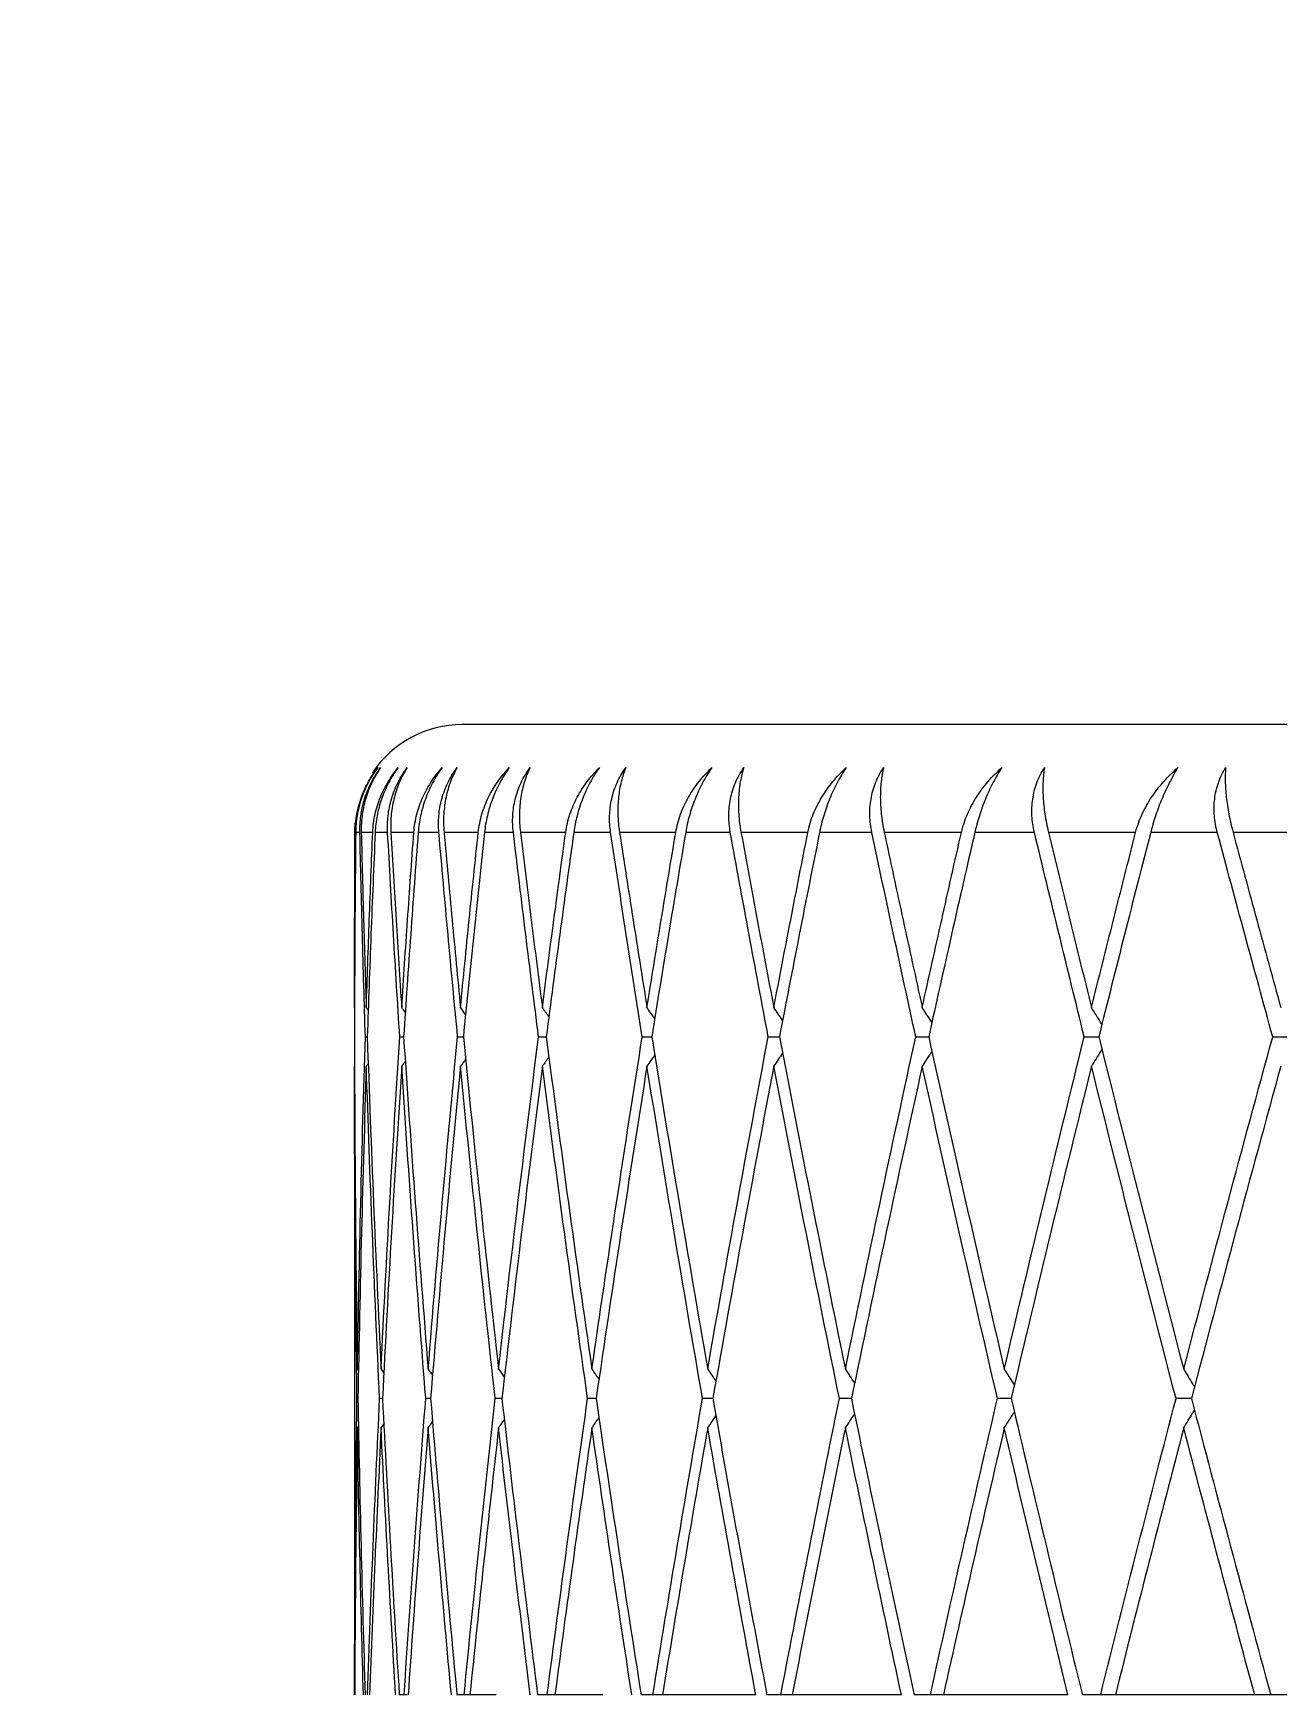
# Model space of a CAD drawing. Extents: x 1661 to 2451, y 0 to 579.
# Drawn here: x 2143.16 to 2148.93, y 273.28 to 280.99 of the extents above; entities that cross this region are included whole.
import ezdxf

# ---------------------------------------------------------------- set-up
doc = ezdxf.new("R2010")
doc.units = 0
doc.header["$LTSCALE"] = 10
doc.header["$MEASUREMENT"] = 0
doc.header["$PDMODE"] = 3
doc.header["$PDSIZE"] = -10
doc.layers.get('0').update_dxf_attribs({"linetype": 'CONTINUOUS'})
doc.layers.get('DEFPOINTS').update_dxf_attribs({"linetype": 'CONTINUOUS'})
doc.layers.add('1', color=7, linetype='CONTINUOUS')
doc.styles.add('Daelim Dimension', font='NanumGothic.ttf')
doc.dimstyles.new('DEFAULT', dxfattribs={"dimscale": 2, "dimtxt": 2, "dimasz": 2, "dimexe": 0, "dimexo": 2, "dimgap": 1, "dimtad": 1, "dimdec": 0, "dimzin": 9, "dimdsep": 46, "dimtxsty": 'Daelim Dimension', "dimcen": 0.5, "dimclrd": 5, "dimclre": 5, "dimclrt": 256, "dimadec": 1, "dimazin": 0, "dimtfac": 1, "dimtdec": 0, "dimtix": 1, "dimtmove": 0, "dimatfit": 3, "dimfxl": 1, "dimtolj": 1, "dimtzin": 1, "dimlwd": 9, "dimlwe": 9, "dimarcsym": 0})

# ---------------------------------------------------------------- blocks, each defined once
blk = doc.blocks.new('*D1')
at = {"color": 5, "lineweight": 9, "ltscale": 0.5, "transparency": 16777216}
for p, q in [((2146.9886, 470.7637), (1973.3175, 470.7637)), ((1975.3175, 466.7637), (1975.3175, 277.2806)), ((2140.6495, 273.2806), (1973.3175, 273.2806))]:
    blk.add_line(p, q, dxfattribs=at)
at = {"color": 5, "ltscale": 0.5, "transparency": 16777216}
for points in [[(1974.6508, 466.7637), (1975.9842, 466.7637), (1975.3175, 470.7637)], [(1974.6508, 277.2806), (1975.9842, 277.2806), (1975.3175, 273.2806)]]:
    blk.add_solid(points, dxfattribs=at)
at = {"layer": 'DEFPOINTS', "color": 0, "ltscale": 0.5, "transparency": 16777216}
for p in [(2150.9886, 470.7637), (1975.3175, 273.2806), (2144.6495, 273.2806)]:
    blk.add_point(p, dxfattribs=at)
at = {"color": 7, "ltscale": 0.5, "transparency": 16777216, "insert": (1967.874, 372.0221), "char_height": 10, "attachment_point": 5, "rotation": 90, "style": 'Daelim Dimension'}
blk.add_mtext('\\A1;197', dxfattribs=at)
blk = doc.blocks.new('*D2')
at = {"color": 5, "lineweight": 9, "ltscale": 0.5, "transparency": 16777216}
for p, q in [((2027.1529, 387.9396), (2027.1529, 224.6774)), ((2167.1495, 249.972), (2167.1495, 224.6774)), ((2031.1529, 226.6774), (2163.1495, 226.6774))]:
    blk.add_line(p, q, dxfattribs=at)
at = {"color": 5, "ltscale": 0.5, "transparency": 16777216}
for points in [[(2031.1529, 227.3441), (2031.1529, 226.0107), (2027.1529, 226.6774)], [(2163.1495, 227.3441), (2163.1495, 226.0107), (2167.1495, 226.6774)]]:
    blk.add_solid(points, dxfattribs=at)
at = {"layer": 'DEFPOINTS', "color": 0, "ltscale": 0.5, "transparency": 16777216}
for p in [(2027.1529, 391.9396), (2167.1495, 253.972), (2167.1495, 226.6774)]:
    blk.add_point(p, dxfattribs=at)
at = {"color": 7, "ltscale": 0.5, "transparency": 16777216, "insert": (2097.1512, 234.0851), "char_height": 10, "attachment_point": 5, "style": 'Daelim Dimension'}
blk.add_mtext('\\A1;140', dxfattribs=at)
blk = doc.blocks.new('*D5')
at = {"color": 5, "lineweight": 9, "ltscale": 0.5, "transparency": 16777216}
for p, q in [((2023.1528, 391.9396), (1994.9183, 391.9396)), ((1996.9183, 387.9396), (1996.9183, 277.2806)), ((2140.6495, 273.2806), (1994.9183, 273.2806))]:
    blk.add_line(p, q, dxfattribs=at)
at = {"color": 5, "ltscale": 0.5, "transparency": 16777216}
for points in [[(1996.2517, 387.9396), (1997.585, 387.9396), (1996.9183, 391.9396)], [(1996.2517, 277.2806), (1997.585, 277.2806), (1996.9183, 273.2806)]]:
    blk.add_solid(points, dxfattribs=at)
at = {"layer": 'DEFPOINTS', "color": 0, "ltscale": 0.5, "transparency": 16777216}
for p in [(2027.1528, 391.9396), (1996.9183, 273.2806), (2144.6495, 273.2806)]:
    blk.add_point(p, dxfattribs=at)
at = {"color": 7, "ltscale": 0.5, "transparency": 16777216, "insert": (1989.4748, 332.6101), "char_height": 10, "attachment_point": 5, "rotation": 90, "style": 'Daelim Dimension'}
blk.add_mtext('\\A1;119', dxfattribs=at)
blk = doc.blocks.new('*D6')
at = {"color": 5, "lineweight": 9, "ltscale": 0.5, "transparency": 16777216}
for p, q in [((2140.6495, 273.2806), (1973.3175, 273.2806)), ((1975.3175, 99.9618), (1975.3175, 269.2806)), ((2149.2945, 95.9618), (1973.3175, 95.9618))]:
    blk.add_line(p, q, dxfattribs=at)
at = {"color": 5, "ltscale": 0.5, "transparency": 16777216}
for points in [[(1974.6508, 269.2806), (1975.9842, 269.2806), (1975.3175, 273.2806)], [(1974.6508, 99.9618), (1975.9842, 99.9618), (1975.3175, 95.9618)]]:
    blk.add_solid(points, dxfattribs=at)
at = {"layer": 'DEFPOINTS', "color": 0, "ltscale": 0.5, "transparency": 16777216}
for p in [(1975.3175, 273.2806), (2144.6495, 273.2806), (2153.2945, 95.9618)]:
    blk.add_point(p, dxfattribs=at)
at = {"color": 7, "ltscale": 0.5, "transparency": 16777216, "insert": (1967.874, 184.6212), "char_height": 10, "attachment_point": 5, "rotation": 90, "style": 'Daelim Dimension'}
blk.add_mtext('\\A1;480', dxfattribs=at)

msp = doc.modelspace()

# ---------------------------------------------------------------- linework, layer by layer
at = {"layer": '1', "color": 7, "linetype": 'Continuous', "lineweight": 18}
for p, q in [((2189.1495, 277.7806), (2145.1495, 277.7806)), ((2144.6495, 277.2806), (2144.6495, 276.4681)), ((2144.6999, 276.3322), (2144.7088, 276.3322)), ((2144.6495, 276.1963), (2144.6495, 273.2806)), ((2144.6632, 274.7907), (2144.6682, 274.7838)), ((2144.6655, 274.6544), (2144.6611, 274.6544)), ((2144.6632, 274.5181), (2144.6683, 274.525)), ((2144.6495, 273.2806), (2144.6496, 273.2806)), ((2144.8797, 273.2806), (2144.8574, 273.2806)), ((2145.158, 273.2806), (2145.1247, 273.2806)), ((2145.306, 273.2806), (2145.1852, 273.2806)), ((2145.5433, 273.2806), (2145.4992, 273.2806)), ((2145.8019, 273.2806), (2145.5792, 273.2806)), ((2146.0339, 273.2806), (2145.9791, 273.2806)), ((2146.5112, 273.2806), (2146.0783, 273.2806)), ((2146.6274, 273.2806), (2146.5623, 273.2806)), ((2147.1866, 273.2806), (2146.68, 273.2806)), ((2147.3209, 273.2806), (2147.2457, 273.2806)), ((2147.9593, 273.2806), (2147.3814, 273.2806)), ((2148.111, 273.2806), (2148.0261, 273.2806)), ((2148.8254, 273.2806), (2148.1792, 273.2806)), ((2148.9938, 273.2806), (2148.8996, 273.2806))]:
    msp.add_line(p, q, dxfattribs=at)
at = {"layer": '1', "color": 7, "linetype": 'Continuous', "lineweight": 13}
msp.add_line((2144.6527, 277.2806), (2144.6495, 277.2806), dxfattribs=at)
at = {"layer": '1', "color": 7, "linetype": 'Continuous', "lineweight": 18}
for start, end in [(90, 146.66484), (175.05847, 180)]:
    msp.add_arc((2145.1495, 277.2806), 0.5, start, end, dxfattribs=at)
for points, knots in [([(2144.6527, 277.2806), (2144.653, 277.3097), (2144.6557, 277.3377), (2144.6656, 277.3919), (2144.6727, 277.4181), (2144.6909, 277.4689), (2144.7019, 277.493), (2144.727, 277.5386), (2144.7413, 277.5602), (2144.7571, 277.5806)], [0, 0, 0, 0, 0.25, 0.25, 0.5, 0.5, 0.75, 0.75, 1, 1, 1, 1]), ([(2144.7571, 277.5806), (2144.7403, 277.5582), (2144.7256, 277.5348), (2144.7066, 277.4982), (2144.7007, 277.4858), (2144.69, 277.4605), (2144.6852, 277.4477), (2144.6725, 277.4092), (2144.6662, 277.3834), (2144.6598, 277.3447), (2144.6582, 277.3318), (2144.656, 277.3061), (2144.6554, 277.2933), (2144.6552, 277.2806)], [0, 0, 0, 0, 0.25, 0.25, 0.375, 0.375, 0.5, 0.5, 0.75, 0.75, 0.875, 0.875, 1, 1, 1, 1]), ([(2144.6745, 277.2806), (2144.674, 277.306), (2144.6754, 277.3316), (2144.6807, 277.3702), (2144.683, 277.3831), (2144.6888, 277.4091), (2144.6923, 277.4222), (2144.7043, 277.4606), (2144.7145, 277.4856), (2144.7331, 277.5221), (2144.7398, 277.5341), (2144.7546, 277.5578), (2144.7625, 277.5694), (2144.7709, 277.5806)], [0, 0, 0, 0, 0.25, 0.25, 0.375, 0.375, 0.5, 0.5, 0.75, 0.75, 0.875, 0.875, 1, 1, 1, 1]), ([(2144.7709, 277.5806), (2144.7565, 277.5602), (2144.7436, 277.5386), (2144.7211, 277.4932), (2144.7115, 277.4694), (2144.6997, 277.4317), (2144.6962, 277.4189), (2144.6903, 277.3924), (2144.6878, 277.3789), (2144.6819, 277.3379), (2144.6802, 277.3097), (2144.6809, 277.2806)], [0, 0, 0, 0, 0.25, 0.25, 0.5, 0.5, 0.625, 0.625, 0.75, 0.75, 1, 1, 1, 1]), ([(2144.7341, 277.2806), (2144.7353, 277.3097), (2144.7391, 277.3377), (2144.7511, 277.3919), (2144.7593, 277.4181), (2144.7799, 277.4689), (2144.7921, 277.493), (2144.8198, 277.5386), (2144.8352, 277.5602), (2144.8523, 277.5806)], [0, 0, 0, 0, 0.25, 0.25, 0.5, 0.5, 0.75, 0.75, 1, 1, 1, 1]), ([(2144.8523, 277.5806), (2144.8356, 277.5582), (2144.8209, 277.5348), (2144.8016, 277.4982), (2144.7956, 277.4858), (2144.7846, 277.4605), (2144.7796, 277.4477), (2144.7662, 277.4092), (2144.7594, 277.3834), (2144.752, 277.3447), (2144.7501, 277.3318), (2144.7471, 277.3061), (2144.7461, 277.2933), (2144.7455, 277.2806)], [0, 0, 0, 0, 0.25, 0.25, 0.375, 0.375, 0.5, 0.5, 0.75, 0.75, 0.875, 0.875, 1, 1, 1, 1]), ([(2144.8033, 277.2806), (2144.8019, 277.306), (2144.8026, 277.3316), (2144.8069, 277.3702), (2144.8089, 277.3831), (2144.8141, 277.4091), (2144.8173, 277.4222), (2144.8285, 277.4606), (2144.8382, 277.4856), (2144.8564, 277.5221), (2144.863, 277.5341), (2144.8775, 277.5578), (2144.8854, 277.5694), (2144.8938, 277.5806)], [0, 0, 0, 0, 0.25, 0.25, 0.375, 0.375, 0.5, 0.5, 0.75, 0.75, 0.875, 0.875, 1, 1, 1, 1]), ([(2144.8938, 277.5806), (2144.8808, 277.5602), (2144.8693, 277.5386), (2144.8495, 277.4932), (2144.8412, 277.4694), (2144.8313, 277.4317), (2144.8284, 277.4189), (2144.8236, 277.3924), (2144.8217, 277.3789), (2144.8176, 277.3379), (2144.8169, 277.3097), (2144.8186, 277.2806)], [0, 0, 0, 0, 0.25, 0.25, 0.5, 0.5, 0.625, 0.625, 0.75, 0.75, 1, 1, 1, 1]), ([(2144.9247, 277.2806), (2144.9269, 277.3097), (2144.9317, 277.3377), (2144.9458, 277.3919), (2144.9551, 277.4181), (2144.9779, 277.4689), (2144.9913, 277.493), (2145.0213, 277.5386), (2145.0379, 277.5602), (2145.0562, 277.5806)], [0, 0, 0, 0, 0.25, 0.25, 0.5, 0.5, 0.75, 0.75, 1, 1, 1, 1]), ([(2145.0562, 277.5806), (2145.0397, 277.5582), (2145.025, 277.5348), (2145.0055, 277.4982), (2144.9994, 277.4858), (2144.9881, 277.4605), (2144.983, 277.4477), (2144.969, 277.4092), (2144.9617, 277.3834), (2144.9534, 277.3447), (2144.951, 277.3318), (2144.9473, 277.3061), (2144.9459, 277.2933), (2144.945, 277.2806)], [0, 0, 0, 0, 0.25, 0.25, 0.375, 0.375, 0.5, 0.5, 0.75, 0.75, 0.875, 0.875, 1, 1, 1, 1]), ([(2145.041, 277.2806), (2145.0388, 277.306), (2145.0387, 277.3316), (2145.0419, 277.3702), (2145.0436, 277.3831), (2145.0481, 277.4091), (2145.051, 277.4222), (2145.0614, 277.4606), (2145.0707, 277.4856), (2145.0883, 277.5221), (2145.0947, 277.5341), (2145.109, 277.5578), (2145.1168, 277.5694), (2145.1251, 277.5806)], [0, 0, 0, 0, 0.25, 0.25, 0.375, 0.375, 0.5, 0.5, 0.75, 0.75, 0.875, 0.875, 1, 1, 1, 1]), ([(2145.1251, 277.5806), (2145.1135, 277.5602), (2145.1035, 277.5386), (2145.0865, 277.4932), (2145.0795, 277.4694), (2145.0716, 277.4317), (2145.0693, 277.4189), (2145.0658, 277.3924), (2145.0645, 277.3789), (2145.0621, 277.3379), (2145.0624, 277.3097), (2145.065, 277.2806)], [0, 0, 0, 0, 0.25, 0.25, 0.5, 0.5, 0.625, 0.625, 0.75, 0.75, 1, 1, 1, 1]), ([(2145.2236, 277.2806), (2145.2267, 277.3097), (2145.2325, 277.3377), (2145.2486, 277.3919), (2145.2589, 277.4181), (2145.284, 277.4689), (2145.2984, 277.493), (2145.3306, 277.5386), (2145.3483, 277.5602), (2145.3677, 277.5806)], [0, 0, 0, 0, 0.25, 0.25, 0.5, 0.5, 0.75, 0.75, 1, 1, 1, 1]), ([(2145.3677, 277.5806), (2145.3514, 277.5582), (2145.3368, 277.5348), (2145.3172, 277.4982), (2145.3111, 277.4858), (2145.2996, 277.4605), (2145.2943, 277.4477), (2145.2798, 277.4092), (2145.272, 277.3834), (2145.2628, 277.3447), (2145.2602, 277.3318), (2145.2558, 277.3061), (2145.254, 277.2933), (2145.2526, 277.2806)], [0, 0, 0, 0, 0.25, 0.25, 0.375, 0.375, 0.5, 0.5, 0.75, 0.75, 0.875, 0.875, 1, 1, 1, 1]), ([(2145.3864, 277.2806), (2145.3833, 277.306), (2145.3825, 277.3316), (2145.3846, 277.3702), (2145.386, 277.3831), (2145.3898, 277.4091), (2145.3924, 277.4222), (2145.4019, 277.4606), (2145.4107, 277.4856), (2145.4276, 277.5221), (2145.4339, 277.5341), (2145.4479, 277.5578), (2145.4555, 277.5694), (2145.4637, 277.5806)], [0, 0, 0, 0, 0.25, 0.25, 0.375, 0.375, 0.5, 0.5, 0.75, 0.75, 0.875, 0.875, 1, 1, 1, 1]), ([(2145.4637, 277.5806), (2145.4537, 277.5602), (2145.4451, 277.5386), (2145.431, 277.4932), (2145.4254, 277.4694), (2145.4194, 277.4317), (2145.4178, 277.4189), (2145.4155, 277.3924), (2145.4148, 277.3789), (2145.4141, 277.3379), (2145.4155, 277.3097), (2145.4191, 277.2806)], [0, 0, 0, 0, 0.25, 0.25, 0.5, 0.5, 0.625, 0.625, 0.75, 0.75, 1, 1, 1, 1]), ([(2145.6293, 277.2806), (2145.6333, 277.3097), (2145.64, 277.3377), (2145.6581, 277.3919), (2145.6695, 277.4181), (2145.6965, 277.4689), (2145.712, 277.493), (2145.7462, 277.5386), (2145.765, 277.5602), (2145.7854, 277.5806)], [0, 0, 0, 0, 0.25, 0.25, 0.5, 0.5, 0.75, 0.75, 1, 1, 1, 1]), ([(2145.7854, 277.5806), (2145.7694, 277.5582), (2145.7549, 277.5348), (2145.7354, 277.4982), (2145.7292, 277.4858), (2145.7176, 277.4605), (2145.7122, 277.4477), (2145.6972, 277.4092), (2145.689, 277.3834), (2145.6789, 277.3447), (2145.6759, 277.3318), (2145.6708, 277.3061), (2145.6687, 277.2933), (2145.6669, 277.2806)], [0, 0, 0, 0, 0.25, 0.25, 0.375, 0.375, 0.5, 0.5, 0.75, 0.75, 0.875, 0.875, 1, 1, 1, 1]), ([(2145.8378, 277.2806), (2145.8339, 277.306), (2145.8323, 277.3316), (2145.8334, 277.3702), (2145.8344, 277.3831), (2145.8376, 277.4091), (2145.8398, 277.4222), (2145.8484, 277.4606), (2145.8566, 277.4856), (2145.8729, 277.5221), (2145.8789, 277.5341), (2145.8925, 277.5578), (2145.8999, 277.5694), (2145.9079, 277.5806)], [0, 0, 0, 0, 0.25, 0.25, 0.375, 0.375, 0.5, 0.5, 0.75, 0.75, 0.875, 0.875, 1, 1, 1, 1]), ([(2145.9079, 277.5806), (2145.8995, 277.5602), (2145.8925, 277.5386), (2145.8813, 277.4932), (2145.8771, 277.4694), (2145.8731, 277.4317), (2145.8722, 277.4189), (2145.8712, 277.3924), (2145.8711, 277.3789), (2145.8721, 277.3379), (2145.8745, 277.3097), (2145.879, 277.2806)], [0, 0, 0, 0, 0.25, 0.25, 0.5, 0.5, 0.625, 0.625, 0.75, 0.75, 1, 1, 1, 1]), ([(2146.1399, 277.2806), (2146.1448, 277.3097), (2146.1524, 277.3377), (2146.1723, 277.3919), (2146.1846, 277.4181), (2146.2136, 277.4689), (2146.23, 277.493), (2146.2661, 277.5386), (2146.2858, 277.5602), (2146.3071, 277.5806)], [0, 0, 0, 0, 0.25, 0.25, 0.5, 0.5, 0.75, 0.75, 1, 1, 1, 1]), ([(2146.3071, 277.5806), (2146.2915, 277.5582), (2146.2773, 277.5348), (2146.2578, 277.4982), (2146.2517, 277.4858), (2146.24, 277.4605), (2146.2344, 277.4477), (2146.2191, 277.4092), (2146.2104, 277.3834), (2146.1996, 277.3447), (2146.1963, 277.3318), (2146.1905, 277.3061), (2146.188, 277.2933), (2146.1859, 277.2806)], [0, 0, 0, 0, 0.25, 0.25, 0.375, 0.375, 0.5, 0.5, 0.75, 0.75, 0.875, 0.875, 1, 1, 1, 1]), ([(2146.393, 277.2806), (2146.3884, 277.306), (2146.386, 277.3316), (2146.386, 277.3702), (2146.3866, 277.3831), (2146.3891, 277.4091), (2146.391, 277.4222), (2146.3987, 277.4606), (2146.4063, 277.4856), (2146.4217, 277.5221), (2146.4275, 277.5341), (2146.4406, 277.5578), (2146.4478, 277.5694), (2146.4557, 277.5806)], [0, 0, 0, 0, 0.25, 0.25, 0.375, 0.375, 0.5, 0.5, 0.75, 0.75, 0.875, 0.875, 1, 1, 1, 1]), ([(2146.4557, 277.5806), (2146.4489, 277.5602), (2146.4435, 277.5386), (2146.4352, 277.4932), (2146.4325, 277.4694), (2146.4305, 277.4317), (2146.4302, 277.4189), (2146.4304, 277.3924), (2146.4309, 277.3789), (2146.4337, 277.3379), (2146.4372, 277.3097), (2146.4425, 277.2806)], [0, 0, 0, 0, 0.25, 0.25, 0.5, 0.5, 0.625, 0.625, 0.75, 0.75, 1, 1, 1, 1]), ([(2146.7528, 277.2806), (2146.7586, 277.3097), (2146.7671, 277.3377), (2146.7888, 277.3919), (2146.8019, 277.4181), (2146.8327, 277.4689), (2146.8499, 277.493), (2146.8877, 277.5386), (2146.9082, 277.5602), (2146.9304, 277.5806)], [0, 0, 0, 0, 0.25, 0.25, 0.5, 0.5, 0.75, 0.75, 1, 1, 1, 1]), ([(2146.9304, 277.5806), (2146.9153, 277.5582), (2146.9013, 277.5348), (2146.8821, 277.4982), (2146.8759, 277.4858), (2146.8642, 277.4605), (2146.8586, 277.4477), (2146.843, 277.4092), (2146.834, 277.3834), (2146.8223, 277.3447), (2146.8188, 277.3318), (2146.8124, 277.3061), (2146.8095, 277.2933), (2146.807, 277.2806)], [0, 0, 0, 0, 0.25, 0.25, 0.375, 0.375, 0.5, 0.5, 0.75, 0.75, 0.875, 0.875, 1, 1, 1, 1]), ([(2147.0493, 277.2806), (2147.044, 277.306), (2147.0408, 277.3316), (2147.0398, 277.3702), (2147.04, 277.3831), (2147.0418, 277.4091), (2147.0434, 277.4222), (2147.05, 277.4606), (2147.057, 277.4856), (2147.0716, 277.5221), (2147.0771, 277.5341), (2147.0896, 277.5578), (2147.0966, 277.5694), (2147.1042, 277.5806)], [0, 0, 0, 0, 0.25, 0.25, 0.375, 0.375, 0.5, 0.5, 0.75, 0.75, 0.875, 0.875, 1, 1, 1, 1]), ([(2147.1042, 277.5806), (2147.0991, 277.5602), (2147.0953, 277.5386), (2147.0901, 277.4932), (2147.0888, 277.4694), (2147.0888, 277.4317), (2147.0892, 277.4189), (2147.0907, 277.3924), (2147.0918, 277.3789), (2147.0963, 277.3379), (2147.1007, 277.3097), (2147.107, 277.2806)], [0, 0, 0, 0, 0.25, 0.25, 0.5, 0.5, 0.625, 0.625, 0.75, 0.75, 1, 1, 1, 1]), ([(2147.4651, 277.2806), (2147.4717, 277.3097), (2147.4811, 277.3377), (2147.5044, 277.3919), (2147.5184, 277.4181), (2147.5507, 277.4689), (2147.5687, 277.493), (2147.608, 277.5386), (2147.6293, 277.5602), (2147.6521, 277.5806)], [0, 0, 0, 0, 0.25, 0.25, 0.5, 0.5, 0.75, 0.75, 1, 1, 1, 1]), ([(2147.6521, 277.5806), (2147.6376, 277.5582), (2147.624, 277.5348), (2147.6051, 277.4982), (2147.599, 277.4858), (2147.5873, 277.4605), (2147.5816, 277.4477), (2147.5658, 277.4092), (2147.5564, 277.3834), (2147.5441, 277.3447), (2147.5403, 277.3318), (2147.5333, 277.3061), (2147.5301, 277.2933), (2147.5272, 277.2806)], [0, 0, 0, 0, 0.25, 0.25, 0.375, 0.375, 0.5, 0.5, 0.75, 0.75, 0.875, 0.875, 1, 1, 1, 1]), ([(2147.8036, 277.2806), (2147.7975, 277.306), (2147.7937, 277.3316), (2147.7915, 277.3702), (2147.7914, 277.3831), (2147.7925, 277.4091), (2147.7937, 277.4222), (2147.7993, 277.4606), (2147.8056, 277.4856), (2147.8193, 277.5221), (2147.8245, 277.5341), (2147.8364, 277.5578), (2147.8431, 277.5694), (2147.8504, 277.5806)], [0, 0, 0, 0, 0.25, 0.25, 0.375, 0.375, 0.5, 0.5, 0.75, 0.75, 0.875, 0.875, 1, 1, 1, 1]), ([(2147.8504, 277.5806), (2147.847, 277.5602), (2147.8448, 277.5386), (2147.8427, 277.4932), (2147.8428, 277.4694), (2147.8449, 277.4317), (2147.8459, 277.4189), (2147.8486, 277.3924), (2147.8503, 277.3789), (2147.8565, 277.3379), (2147.862, 277.3097), (2147.869, 277.2806)], [0, 0, 0, 0, 0.25, 0.25, 0.5, 0.5, 0.625, 0.625, 0.75, 0.75, 1, 1, 1, 1]), ([(2148.2733, 277.2806), (2148.2807, 277.3097), (2148.2908, 277.3377), (2148.3157, 277.3919), (2148.3305, 277.4181), (2148.3642, 277.4689), (2148.383, 277.493), (2148.4236, 277.5386), (2148.4455, 277.5602), (2148.4689, 277.5806)], [0, 0, 0, 0, 0.25, 0.25, 0.5, 0.5, 0.75, 0.75, 1, 1, 1, 1]), ([(2148.4689, 277.5806), (2148.455, 277.5582), (2148.4419, 277.5348), (2148.4233, 277.4982), (2148.4173, 277.4858), (2148.4056, 277.4605), (2148.4, 277.4477), (2148.384, 277.4092), (2148.3744, 277.3834), (2148.3614, 277.3447), (2148.3574, 277.3318), (2148.3498, 277.3061), (2148.3462, 277.2933), (2148.343, 277.2806)], [0, 0, 0, 0, 0.25, 0.25, 0.375, 0.375, 0.5, 0.5, 0.75, 0.75, 0.875, 0.875, 1, 1, 1, 1]), ([(2148.6521, 277.2806), (2148.6454, 277.306), (2148.6408, 277.3316), (2148.6376, 277.3702), (2148.6371, 277.3831), (2148.6375, 277.4091), (2148.6383, 277.4222), (2148.6429, 277.4606), (2148.6485, 277.4856), (2148.6611, 277.5221), (2148.666, 277.5341), (2148.6773, 277.5578), (2148.6836, 277.5694), (2148.6907, 277.5806)], [0, 0, 0, 0, 0.25, 0.25, 0.375, 0.375, 0.5, 0.5, 0.75, 0.75, 0.875, 0.875, 1, 1, 1, 1]), ([(2148.6907, 277.5806), (2148.689, 277.5602), (2148.6884, 277.5386), (2148.6893, 277.4932), (2148.6909, 277.4694), (2148.695, 277.4317), (2148.6966, 277.4189), (2148.7006, 277.3924), (2148.7029, 277.3789), (2148.7107, 277.3379), (2148.7172, 277.3097), (2148.725, 277.2806)], [0, 0, 0, 0, 0.25, 0.25, 0.5, 0.5, 0.625, 0.625, 0.75, 0.75, 1, 1, 1, 1]), ([(2147.3281, 276.3991), (2147.3279, 276.3995), (2147.3129, 276.4225), (2147.2979, 276.4455), (2147.2832, 276.4681)], [0, 0, 0, 0, 0.016351, 1, 1, 1, 1]), ([(2148.1169, 276.3905), (2148.1149, 276.3937), (2148.0988, 276.4196), (2148.0826, 276.4455), (2148.0684, 276.4681)], [0, 0, 0, 0, 0.125113, 1, 1, 1, 1]), ([(2147.2533, 276.3322), (2147.273, 276.3322), (2147.293, 276.3322), (2147.3129, 276.3322), (2147.3132, 276.3322)], [0, 0, 0, 0, 0.987137, 1, 1, 1, 1]), ([(2148.0347, 276.3322), (2148.0545, 276.3322), (2148.077, 276.3322), (2148.0995, 276.3322), (2148.1023, 276.3322)], [0, 0, 0, 0, 0.877247, 1, 1, 1, 1]), ([(2148.117, 276.2739), (2148.1149, 276.2707), (2148.0988, 276.2448), (2148.0826, 276.2189), (2148.0684, 276.1963)], [0, 0, 0, 0, 0.125707, 1, 1, 1, 1]), ([(2148.9092, 276.3322), (2148.9289, 276.3322), (2148.9539, 276.3322), (2148.9789, 276.3322), (2148.9841, 276.3322)], [0, 0, 0, 0, 0.789484, 1, 1, 1, 1]), ([(2147.3281, 276.2654), (2147.3279, 276.265), (2147.3129, 276.2419), (2147.2979, 276.2189), (2147.2832, 276.1963)], [0, 0, 0, 0, 0.017291, 1, 1, 1, 1]), ([(2147.6639, 274.7907), (2147.6784, 274.768), (2147.694, 274.7435), (2147.7096, 274.7189), (2147.7108, 274.7171)], [0, 0, 0, 0, 0.925472, 1, 1, 1, 1]), ([(2148.4961, 274.7907), (2148.51, 274.768), (2148.5267, 274.7406), (2148.5433, 274.7132), (2148.5462, 274.7085)], [0, 0, 0, 0, 0.828891, 1, 1, 1, 1]), ([(2147.6958, 274.6544), (2147.6943, 274.6544), (2147.6731, 274.6544), (2147.6519, 274.6544), (2147.6321, 274.6544)], [0, 0, 0, 0, 0.070769, 1, 1, 1, 1]), ([(2148.5318, 274.6544), (2148.5278, 274.6544), (2148.5041, 274.6544), (2148.4803, 274.6544), (2148.4606, 274.6544)], [0, 0, 0, 0, 0.168592, 1, 1, 1, 1]), ([(2147.6639, 274.5181), (2147.6784, 274.5408), (2147.694, 274.5653), (2147.7096, 274.5899), (2147.7108, 274.5917)], [0, 0, 0, 0, 0.92536, 1, 1, 1, 1]), ([(2148.4961, 274.5181), (2148.51, 274.5408), (2148.5267, 274.5682), (2148.5434, 274.5956), (2148.5462, 274.6003)], [0, 0, 0, 0, 0.828842, 1, 1, 1, 1]), ([(2147.3814, 273.2806), (2147.3809, 273.2806), (2147.3608, 273.2806), (2147.3406, 273.2806), (2147.3209, 273.2806)], [0, 0, 0, 0, 0.023462, 1, 1, 1, 1]), ([(2148.1792, 273.2806), (2148.1762, 273.2806), (2148.1535, 273.2806), (2148.1307, 273.2806), (2148.111, 273.2806)], [0, 0, 0, 0, 0.131049, 1, 1, 1, 1]), ([(2148.8996, 273.2806), (2148.8946, 273.2806), (2148.8699, 273.2806), (2148.8452, 273.2806), (2148.8254, 273.2806)], [0, 0, 0, 0, 0.202754, 1, 1, 1, 1])]:
    msp.add_open_spline(points, degree=3, knots=knots, dxfattribs=at)
for points in [[(2144.6495, 276.4681), (2144.6495, 276.6037), (2144.65, 276.8747), (2144.6516, 277.1454), (2144.6527, 277.2806)], [(2144.6552, 277.2806), (2144.6536, 277.1228), (2144.6509, 276.8068), (2144.6498, 276.4905), (2144.6496, 276.3322)], [(2144.6999, 276.3322), (2144.695, 276.4905), (2144.6858, 276.8068), (2144.678, 277.1228), (2144.6745, 277.2806)], [(2144.6809, 277.2806), (2144.6843, 277.1454), (2144.6915, 276.8747), (2144.6999, 276.6037), (2144.7043, 276.4681)], [(2144.7043, 276.4681), (2144.7087, 276.6037), (2144.7181, 276.8747), (2144.7286, 277.1454), (2144.7341, 277.2806)], [(2144.7455, 277.2806), (2144.7387, 277.1228), (2144.7257, 276.8068), (2144.7142, 276.4905), (2144.7088, 276.3322)], [(2144.8597, 276.3322), (2144.8496, 276.4905), (2144.83, 276.8068), (2144.812, 277.1228), (2144.8033, 277.2806)], [(2144.8186, 277.2806), (2144.8264, 277.1454), (2144.8424, 276.8747), (2144.8596, 276.6037), (2144.8685, 276.4681)], [(2144.8685, 276.4681), (2144.8773, 276.6037), (2144.8955, 276.8747), (2144.9148, 277.1454), (2144.9247, 277.2806)], [(2144.945, 277.2806), (2144.933, 277.1228), (2144.9098, 276.8068), (2144.888, 276.4905), (2144.8774, 276.3322)], [(2145.128, 276.3322), (2145.1128, 276.4905), (2145.0831, 276.8068), (2145.0548, 277.1228), (2145.041, 277.2806)], [(2145.065, 277.2806), (2145.0772, 277.1454), (2145.102, 276.8747), (2145.128, 276.6037), (2145.1412, 276.4681)], [(2145.1412, 276.4681), (2145.1544, 276.6037), (2145.1814, 276.8747), (2145.2094, 277.1454), (2145.2236, 277.2806)], [(2145.2526, 277.2806), (2145.2355, 277.1228), (2145.2021, 276.8068), (2145.1701, 276.4905), (2145.1545, 276.3322)], [(2145.5036, 276.3322), (2145.4834, 276.4905), (2145.4436, 276.8068), (2145.4052, 277.1228), (2145.3864, 277.2806)], [(2145.4191, 277.2806), (2145.4356, 277.1454), (2145.469, 276.8747), (2145.5036, 276.6037), (2145.5211, 276.4681)], [(2145.5211, 276.4681), (2145.5386, 276.6037), (2145.5742, 276.8747), (2145.6108, 277.1454), (2145.6293, 277.2806)], [(2145.6669, 277.2806), (2145.6448, 277.1228), (2145.6014, 276.8068), (2145.5594, 276.4905), (2145.5388, 276.3322)], [(2145.9847, 276.3322), (2145.9595, 276.4905), (2145.9098, 276.8068), (2145.8616, 277.1228), (2145.8378, 277.2806)], [(2145.879, 277.2806), (2145.8997, 277.1454), (2145.9417, 276.8747), (2145.9847, 276.6037), (2146.0064, 276.4681)], [(2146.0064, 276.4681), (2146.0282, 276.6037), (2146.0721, 276.8747), (2146.1171, 277.1454), (2146.1399, 277.2806)], [(2146.1859, 277.2806), (2146.1589, 277.1228), (2146.1057, 276.8068), (2146.0539, 276.4905), (2146.0283, 276.3322)], [(2146.5689, 276.3322), (2146.5389, 276.4905), (2146.4796, 276.8068), (2146.4216, 277.1228), (2146.393, 277.2806)], [(2146.4425, 277.2806), (2146.4674, 277.1454), (2146.5176, 276.8747), (2146.5689, 276.6037), (2146.5947, 276.4681)], [(2146.5947, 276.4681), (2146.6206, 276.6037), (2146.6728, 276.8747), (2146.726, 277.1454), (2146.7528, 277.2806)], [(2146.807, 277.2806), (2146.7753, 277.1228), (2146.7125, 276.8068), (2146.6511, 276.4905), (2146.6207, 276.3322)], [(2147.2533, 276.3322), (2147.2187, 276.4905), (2147.15, 276.8068), (2147.0827, 277.1228), (2147.0493, 277.2806)], [(2147.107, 277.2806), (2147.1358, 277.1454), (2147.1941, 276.8747), (2147.2533, 276.6037), (2147.2832, 276.4681)], [(2147.2832, 276.4681), (2147.313, 276.6037), (2147.3732, 276.8747), (2147.4343, 277.1454), (2147.4651, 277.2806)], [(2147.5272, 277.2806), (2147.4909, 277.1228), (2147.4189, 276.8068), (2147.3482, 276.4905), (2147.3132, 276.3322)], [(2148.0347, 276.3322), (2147.9956, 276.4905), (2147.9179, 276.8069), (2147.8415, 277.1228), (2147.8036, 277.2806)], [(2147.869, 277.2806), (2147.9018, 277.1454), (2147.9678, 276.8747), (2148.0347, 276.6037), (2148.0684, 276.4681)], [(2148.0684, 276.4681), (2148.1021, 276.6037), (2148.1699, 276.8747), (2148.2387, 277.1454), (2148.2733, 277.2806)], [(2148.343, 277.2806), (2148.3022, 277.1228), (2148.2214, 276.8068), (2148.1418, 276.4905), (2148.1023, 276.3322)], [(2148.9092, 276.3322), (2148.8658, 276.4905), (2148.7795, 276.8068), (2148.6944, 277.1228), (2148.6521, 277.2806)], [(2148.725, 277.2806), (2148.7615, 277.1454), (2148.8349, 276.8747), (2148.9092, 276.6037), (2148.9466, 276.4681)], [(2144.7133, 276.4559), (2144.7103, 276.46), (2144.7073, 276.464), (2144.7043, 276.4681)], [(2144.8852, 276.4452), (2144.8796, 276.4529), (2144.874, 276.4605), (2144.8685, 276.4681)], [(2145.1649, 276.4352), (2145.157, 276.4462), (2145.1491, 276.4572), (2145.1412, 276.4681)], [(2145.5512, 276.4257), (2145.5411, 276.4399), (2145.5311, 276.454), (2145.5211, 276.4681)], [(2146.0421, 276.4166), (2146.0302, 276.4338), (2146.0183, 276.451), (2146.0064, 276.4681)], [(2146.6354, 276.4078), (2146.6218, 276.4279), (2146.6083, 276.448), (2146.5947, 276.4681)], [(2144.6496, 276.3322), (2144.6499, 276.0758), (2144.6525, 275.5624), (2144.659, 275.0481), (2144.6632, 274.7907)], [(2144.6632, 274.7907), (2144.6674, 275.0481), (2144.6777, 275.5624), (2144.6919, 276.0758), (2144.6999, 276.3322)], [(2144.7088, 276.3322), (2144.7176, 276.0758), (2144.7369, 275.5624), (2144.7602, 275.0481), (2144.7727, 274.7907)], [(2144.7727, 274.7907), (2144.7853, 275.0481), (2144.8124, 275.5624), (2144.8433, 276.0758), (2144.8597, 276.3322)], [(2144.8597, 276.3322), (2144.8656, 276.3322), (2144.8715, 276.3322), (2144.8774, 276.3322)], [(2144.8774, 276.3322), (2144.8945, 276.0758), (2144.9305, 275.5624), (2144.9704, 275.0481), (2144.9913, 274.7907)], [(2144.9913, 274.7907), (2145.0122, 275.0481), (2145.0559, 275.5624), (2145.1033, 276.0758), (2145.128, 276.3322)], [(2145.128, 276.3322), (2145.1368, 276.3322), (2145.1457, 276.3322), (2145.1545, 276.3322)], [(2145.1545, 276.3322), (2145.1798, 276.0758), (2145.2324, 275.5624), (2145.2887, 275.0481), (2145.3178, 274.7907)], [(2145.3178, 274.7907), (2145.3469, 275.0481), (2145.407, 275.5624), (2145.4708, 276.0758), (2145.5036, 276.3322)], [(2145.5036, 276.3322), (2145.5153, 276.3322), (2145.527, 276.3322), (2145.5388, 276.3322)], [(2145.5388, 276.3322), (2145.5722, 276.0758), (2145.641, 275.5624), (2145.7135, 275.0481), (2145.7507, 274.7907)], [(2145.7507, 274.7907), (2145.7879, 275.0481), (2145.8641, 275.5624), (2145.9439, 276.0758), (2145.9847, 276.3322)], [(2145.9847, 276.3322), (2145.9992, 276.3322), (2146.0138, 276.3322), (2146.0283, 276.3322)], [(2146.0283, 276.3322), (2146.0697, 276.0758), (2146.1544, 275.5624), (2146.2428, 275.0481), (2146.2879, 274.7907)], [(2146.2879, 274.7907), (2146.3329, 275.0481), (2146.4249, 275.5624), (2146.5203, 276.0758), (2146.5689, 276.3322)], [(2146.5689, 276.3322), (2146.5862, 276.3322), (2146.6034, 276.3322), (2146.6207, 276.3322)], [(2146.6207, 276.3322), (2146.6699, 276.0758), (2146.7701, 275.5624), (2146.8739, 275.0481), (2146.9266, 274.7907)], [(2146.9266, 274.7907), (2146.9794, 275.0481), (2147.0866, 275.5624), (2147.1972, 276.0758), (2147.2533, 276.3322)], [(2147.3132, 276.3322), (2147.3699, 276.0758), (2147.4851, 275.5624), (2147.6037, 275.0481), (2147.6639, 274.7907)], [(2147.6639, 274.7907), (2147.7241, 275.0481), (2147.8461, 275.5624), (2147.9713, 276.0758), (2148.0347, 276.3322)], [(2148.1023, 276.3322), (2148.1662, 276.0758), (2148.2959, 275.5625), (2148.4288, 275.0481), (2148.4961, 274.7907)], [(2148.4961, 274.7907), (2148.5634, 275.0481), (2148.6996, 275.5624), (2148.8388, 276.0758), (2148.9092, 276.3322)], [(2144.6611, 274.6544), (2144.6572, 274.9119), (2144.6514, 275.4263), (2144.6495, 275.9398), (2144.6495, 276.1963)], [(2144.7043, 276.1963), (2144.6959, 275.9398), (2144.6811, 275.4263), (2144.67, 274.9119), (2144.6655, 274.6544)], [(2144.7136, 276.2088), (2144.7105, 276.2046), (2144.7074, 276.2005), (2144.7043, 276.1963)], [(2144.7662, 274.6544), (2144.7539, 274.9119), (2144.7314, 275.4263), (2144.7127, 275.9398), (2144.7043, 276.1963)], [(2144.8685, 276.1963), (2144.8517, 275.9398), (2144.8202, 275.4263), (2144.7924, 274.9119), (2144.7795, 274.6544)], [(2144.8854, 276.2194), (2144.8798, 276.2117), (2144.8741, 276.204), (2144.8685, 276.1963)], [(2144.9803, 274.6544), (2144.9598, 274.9119), (2144.9206, 275.4263), (2144.8852, 275.9398), (2144.8685, 276.1963)], [(2145.1412, 276.1963), (2145.1162, 275.9398), (2145.0681, 275.4263), (2145.0237, 274.9119), (2145.0025, 274.6544)], [(2145.1651, 276.2294), (2145.1571, 276.2184), (2145.1491, 276.2073), (2145.1412, 276.1963)], [(2145.3025, 274.6544), (2145.2737, 274.9119), (2145.2181, 275.4263), (2145.1662, 275.9398), (2145.1412, 276.1963)], [(2145.5211, 276.1963), (2145.488, 275.9398), (2145.4235, 275.4263), (2145.3628, 274.9119), (2145.3333, 274.6544)], [(2145.5513, 276.2389), (2145.5412, 276.2247), (2145.5312, 276.2105), (2145.5211, 276.1963)], [(2145.7311, 274.6544), (2145.6943, 274.9119), (2145.6224, 275.4263), (2145.5542, 275.9398), (2145.5211, 276.1963)], [(2146.0064, 276.1963), (2145.9653, 275.9398), (2145.8848, 275.4263), (2145.808, 274.9119), (2145.7705, 274.6544)], [(2146.0422, 276.2479), (2146.0303, 276.2307), (2146.0183, 276.2135), (2146.0064, 276.1963)], [(2146.2641, 274.6544), (2146.2193, 274.9119), (2146.1316, 275.4263), (2146.0475, 275.9398), (2146.0064, 276.1963)], [(2146.5947, 276.1963), (2146.5458, 275.9398), (2146.4498, 275.4263), (2146.3572, 274.9119), (2146.3118, 274.6544)], [(2146.6354, 276.2567), (2146.6219, 276.2365), (2146.6083, 276.2164), (2146.5947, 276.1963)], [(2146.8988, 274.6544), (2146.8463, 274.9119), (2146.7432, 275.4263), (2146.6436, 275.9398), (2146.5947, 276.1963)], [(2147.2832, 276.1963), (2147.2267, 275.9398), (2147.1155, 275.4263), (2147.0077, 274.9119), (2146.9546, 274.6544)], [(2147.6321, 274.6544), (2147.5723, 274.9119), (2147.4542, 275.4263), (2147.3396, 275.9398), (2147.2832, 276.1963)], [(2148.0684, 276.1963), (2148.0047, 275.9398), (2147.8789, 275.4263), (2147.7563, 274.9119), (2147.6958, 274.6544)], [(2148.4606, 274.6544), (2148.3936, 274.9119), (2148.2612, 275.4264), (2148.1321, 275.9398), (2148.0684, 276.1963)], [(2148.9466, 276.1963), (2148.8759, 275.9398), (2148.7361, 275.4263), (2148.5994, 274.9119), (2148.5318, 274.6544)], [(2144.7727, 274.7907), (2144.7771, 274.7847), (2144.7815, 274.7787), (2144.7858, 274.7728)], [(2144.9913, 274.7907), (2144.9981, 274.7813), (2145.0049, 274.7719), (2145.0118, 274.7625)], [(2145.3178, 274.7907), (2145.3269, 274.778), (2145.3359, 274.7654), (2145.3449, 274.7527)], [(2145.7507, 274.7907), (2145.7617, 274.7749), (2145.7728, 274.7592), (2145.7838, 274.7434)], [(2146.2879, 274.7907), (2146.3006, 274.7719), (2146.3134, 274.7532), (2146.3262, 274.7345)], [(2146.9266, 274.7907), (2146.9409, 274.769), (2146.9553, 274.7474), (2146.9696, 274.7257)], [(2144.6496, 273.2806), (2144.65, 273.51), (2144.6523, 273.9682), (2144.6576, 274.4258), (2144.6611, 274.6544)], [(2144.6655, 274.6544), (2144.6695, 274.4258), (2144.6791, 273.9682), (2144.6918, 273.51), (2144.6989, 273.2806)], [(2144.71, 273.2806), (2144.7179, 273.51), (2144.7351, 273.9682), (2144.7553, 274.4258), (2144.7662, 274.6544)], [(2144.7795, 274.6544), (2144.7751, 274.6544), (2144.7706, 274.6544), (2144.7662, 274.6544)], [(2144.7795, 274.6544), (2144.791, 274.4258), (2144.8154, 273.9682), (2144.8429, 273.51), (2144.8574, 273.2806)], [(2144.8797, 273.2806), (2144.895, 273.51), (2144.9271, 273.9682), (2144.9621, 274.4258), (2144.9803, 274.6544)], [(2145.0025, 274.6544), (2144.9951, 274.6544), (2144.9877, 274.6544), (2144.9803, 274.6544)], [(2145.0025, 274.6544), (2145.0213, 274.4258), (2145.0605, 273.9682), (2145.1028, 273.51), (2145.1247, 273.2806)], [(2145.158, 273.2806), (2145.1806, 273.51), (2145.2273, 273.9682), (2145.277, 274.4258), (2145.3025, 274.6544)], [(2145.3333, 274.6544), (2145.3231, 274.6544), (2145.3128, 274.6544), (2145.3025, 274.6544)], [(2145.3333, 274.6544), (2145.3595, 274.4258), (2145.4133, 273.9682), (2145.47, 273.51), (2145.4992, 273.2806)], [(2145.5433, 273.2806), (2145.5732, 273.51), (2145.6344, 273.9682), (2145.6984, 274.4258), (2145.7311, 274.6544)], [(2145.7705, 274.6544), (2145.7574, 274.6544), (2145.7442, 274.6544), (2145.7311, 274.6544)], [(2145.7705, 274.6544), (2145.8038, 274.4258), (2145.8719, 273.9682), (2145.9429, 273.51), (2145.9791, 273.2806)], [(2146.0339, 273.2806), (2146.0709, 273.51), (2146.1462, 273.9682), (2146.2243, 274.4258), (2146.2641, 274.6544)], [(2146.3118, 274.6544), (2146.2959, 274.6544), (2146.28, 274.6544), (2146.2641, 274.6544)], [(2146.3118, 274.6544), (2146.3521, 274.4258), (2146.4342, 273.9682), (2146.5191, 273.51), (2146.5623, 273.2806)], [(2146.6274, 273.2806), (2146.6713, 273.51), (2146.7604, 273.9682), (2146.8522, 274.4258), (2146.8988, 274.6544)], [(2146.9546, 274.6544), (2146.936, 274.6544), (2146.9174, 274.6544), (2146.8988, 274.6544)], [(2146.9546, 274.6544), (2147.0017, 274.4258), (2147.0974, 273.9682), (2147.1958, 273.51), (2147.2457, 273.2806)], [(2147.3209, 273.2806), (2147.3715, 273.51), (2147.4739, 273.9682), (2147.579, 274.4258), (2147.6321, 274.6544)], [(2147.6958, 274.6544), (2147.7495, 274.4258), (2147.8583, 273.9682), (2147.9697, 273.51), (2148.0261, 273.2806)], [(2148.111, 273.2806), (2148.168, 273.51), (2148.2833, 273.9682), (2148.4011, 274.4258), (2148.4606, 274.6544)], [(2148.5318, 274.6544), (2148.5919, 274.4258), (2148.7132, 273.9681), (2148.837, 273.5099), (2148.8996, 273.2806)], [(2146.2879, 274.5181), (2146.3006, 274.5368), (2146.3134, 274.5556), (2146.3261, 274.5743)], [(2146.9266, 274.5181), (2146.9409, 274.5398), (2146.9552, 274.5614), (2146.9695, 274.583)], [(2144.6632, 274.5181), (2144.6598, 274.3122), (2144.6544, 273.9), (2144.6513, 273.4872), (2144.6504, 273.2806)], [(2144.6908, 273.2806), (2144.6849, 273.4871), (2144.6745, 273.8998), (2144.6666, 274.3121), (2144.6632, 274.5181)], [(2144.7727, 274.5181), (2144.7627, 274.3122), (2144.7438, 273.9), (2144.7273, 273.4872), (2144.7197, 273.2806)], [(2144.7727, 274.5181), (2144.7771, 274.5241), (2144.7815, 274.5301), (2144.7859, 274.5361)], [(2144.8405, 273.2806), (2144.828, 273.4872), (2144.8042, 273.9), (2144.7828, 274.3122), (2144.7727, 274.5181)], [(2144.9913, 274.5181), (2144.9746, 274.3122), (2144.9424, 273.9), (2144.9126, 273.4872), (2144.8983, 273.2806)], [(2144.9913, 274.5181), (2144.9981, 274.5275), (2145.005, 274.537), (2145.0118, 274.5464)], [(2145.099, 273.2806), (2145.0798, 273.4872), (2145.0427, 273.9), (2145.008, 274.3122), (2144.9913, 274.5181)], [(2145.3178, 274.5181), (2145.2945, 274.3122), (2145.2492, 273.9), (2145.2061, 273.4872), (2145.1852, 273.2806)], [(2145.3178, 274.5181), (2145.3269, 274.5308), (2145.3359, 274.5434), (2145.3449, 274.5561)], [(2145.4648, 273.2806), (2145.4391, 273.4872), (2145.3889, 273.9), (2145.3411, 274.3122), (2145.3178, 274.5181)], [(2145.7507, 274.5181), (2145.721, 274.3122), (2145.6626, 273.9), (2145.6066, 273.4872), (2145.5792, 273.2806)], [(2145.7507, 274.5181), (2145.7617, 274.5338), (2145.7727, 274.5496), (2145.7837, 274.5653)], [(2145.9363, 273.2806), (2145.9042, 273.4872), (2145.8411, 273.9), (2145.7805, 274.3122), (2145.7507, 274.5181)], [(2146.2879, 274.5181), (2146.2518, 274.3122), (2146.1808, 273.9), (2146.1121, 273.4872), (2146.0783, 273.2806)], [(2146.5112, 273.2806), (2146.4728, 273.4872), (2146.3972, 273.9), (2146.3239, 274.3122), (2146.2879, 274.5181)], [(2146.9266, 274.5181), (2146.8844, 274.3122), (2146.8011, 273.9), (2146.72, 273.4872), (2146.68, 273.2806)], [(2147.1866, 273.2806), (2147.1421, 273.4872), (2147.0543, 273.9), (2146.9688, 274.3122), (2146.9266, 274.5181)], [(2147.6639, 274.5181), (2147.6158, 274.3122), (2147.5206, 273.9), (2147.4274, 273.4872), (2147.3814, 273.2806)], [(2147.9593, 273.2806), (2147.909, 273.4872), (2147.8094, 273.9), (2147.712, 274.3122), (2147.6639, 274.5181)], [(2148.4961, 274.5181), (2148.4423, 274.3122), (2148.3357, 273.9), (2148.231, 273.4872), (2148.1792, 273.2806)], [(2148.8254, 273.2806), (2148.7695, 273.4871), (2148.6587, 273.8999), (2148.55, 274.3121), (2148.4961, 274.5181)], [(2144.8945, 273.2806), (2144.8896, 273.2806), (2144.8847, 273.2806), (2144.8797, 273.2806)], [(2145.1852, 273.2806), (2145.1761, 273.2806), (2145.1671, 273.2806), (2145.158, 273.2806)], [(2145.5792, 273.2806), (2145.5672, 273.2806), (2145.5553, 273.2806), (2145.5433, 273.2806)], [(2146.0783, 273.2806), (2146.0635, 273.2806), (2146.0487, 273.2806), (2146.0339, 273.2806)], [(2146.68, 273.2806), (2146.6625, 273.2806), (2146.6449, 273.2806), (2146.6274, 273.2806)]]:
    msp.add_open_spline(points, degree=3, dxfattribs=at)
at = {"layer": '1', "color": 7, "linetype": 'Continuous', "lineweight": 13}
for points, weights in [([(2144.6745, 277.2806), (2144.6615, 277.2806), (2144.6552, 277.2806)], [1, 0.9999245188, 1]), ([(2144.7341, 277.2806), (2144.7011, 277.2806), (2144.6809, 277.2806)], [1, 0.999856305361, 1]), ([(2144.8033, 277.2806), (2144.7711, 277.2806), (2144.7455, 277.2806)], [1, 0.9999245188, 1]), ([(2144.9247, 277.2806), (2144.8653, 277.2806), (2144.8186, 277.2806)], [1, 0.999856305361, 1]), ([(2145.041, 277.2806), (2144.9896, 277.2806), (2144.945, 277.2806)], [1, 0.9999245188, 1]), ([(2145.2236, 277.2806), (2145.138, 277.2806), (2145.065, 277.2806)], [1, 0.999856305361, 1]), ([(2145.3864, 277.2806), (2145.3162, 277.2806), (2145.2526, 277.2806)], [1, 0.9999245188, 1]), ([(2145.6293, 277.2806), (2145.518, 277.2806), (2145.4191, 277.2806)], [1, 0.999856305361, 1]), ([(2145.8378, 277.2806), (2145.7491, 277.2806), (2145.6669, 277.2806)], [1, 0.9999245188, 1]), ([(2146.1399, 277.2806), (2146.0034, 277.2806), (2145.879, 277.2806)], [1, 0.999856305361, 1]), ([(2146.393, 277.2806), (2146.2863, 277.2806), (2146.1859, 277.2806)], [1, 0.9999245188, 1]), ([(2146.7528, 277.2806), (2146.5918, 277.2806), (2146.4425, 277.2806)], [1, 0.999856305361, 1]), ([(2147.0493, 277.2806), (2146.9251, 277.2806), (2146.807, 277.2806)], [1, 0.999924518799, 1]), ([(2147.4651, 277.2806), (2147.2803, 277.2806), (2147.107, 277.2806)], [1, 0.999856305361, 1]), ([(2147.8036, 277.2806), (2147.6624, 277.2806), (2147.5272, 277.2806)], [1, 0.9999245188, 1]), ([(2148.2733, 277.2806), (2148.0657, 277.2806), (2147.869, 277.2806)], [1, 0.999856305361, 1]), ([(2148.6521, 277.2806), (2148.4947, 277.2806), (2148.343, 277.2806)], [1, 0.9999245188, 1]), ([(2149.1734, 277.2806), (2148.944, 277.2806), (2148.725, 277.2806)], [1, 0.999856305361, 1])]:
    msp.add_rational_spline(points, weights, degree=2, dxfattribs=at)

# ---------------------------------------------------------------- dimensions: what is measured, and where the dimension line sits
at = {"color": 5, "ltscale": 0.5}
for base, p1, picture, middle in [((1975.3175, 273.2806), (2150.9886, 470.7637), '*D1', (1967.874, 372.0221)), ((1996.9183, 273.2806), (2027.1528, 391.9396), '*D5', (1989.4748, 332.6101))]:
    dim = msp.add_linear_dim(base=base, p1=p1, p2=(2144.6495, 273.2806), angle=90, dimstyle='DEFAULT', override={"dimtxt": 5, "dimexe": 1, "dimclrt": 7}, dxfattribs=at)
    dim.commit()
    dim.dimension.update_dxf_attribs({"geometry": picture, "text_midpoint": middle})
dim = msp.add_linear_dim(base=(2167.1495, 226.6774), p1=(2027.1529, 391.9396), p2=(2167.1495, 253.972), dimstyle='DEFAULT', override={"dimtxt": 5, "dimexe": 1, "dimclrt": 7}, dxfattribs=at)
dim.commit()
dim.dimension.update_dxf_attribs({"geometry": '*D2', "text_midpoint": (2097.1512, 234.0851)})
dim = msp.add_linear_dim(base=(1975.3175, 273.2806), p1=(2153.2945, 95.9618), p2=(2144.6495, 273.2806), angle=90, text='480', dimstyle='DEFAULT', override={"dimtxt": 5, "dimexe": 1, "dimclrt": 7}, dxfattribs=at)
dim.commit()
dim.dimension.update_dxf_attribs({"geometry": '*D6', "text_midpoint": (1967.874, 184.6212)})

doc.saveas('drawing.dxf')
